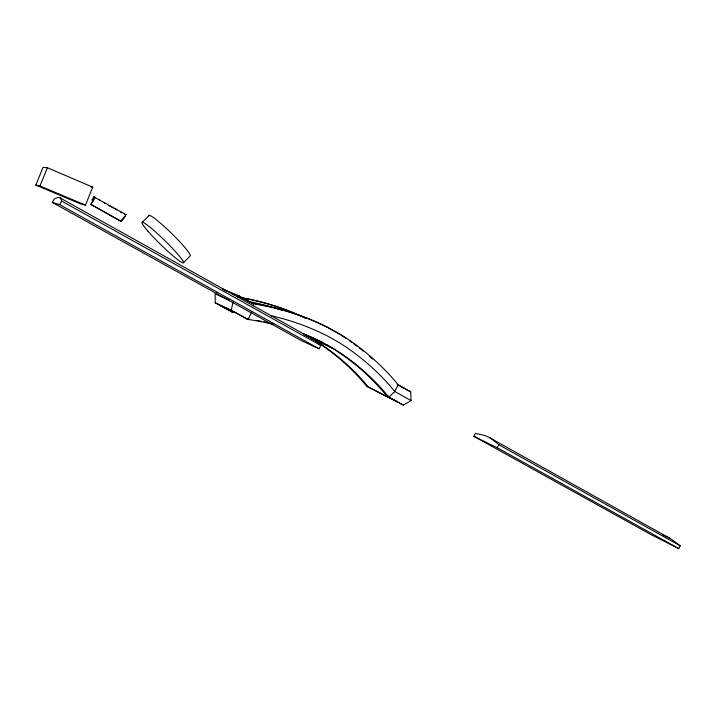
<?xml version="1.0" encoding="UTF-8"?>
<svg xmlns="http://www.w3.org/2000/svg" width="716" height="716" viewBox="0 0 716 716"><rect width="100%" height="100%" fill="white"/><g stroke="black" fill="none" stroke-linecap="round" stroke-linejoin="round"><path stroke-width="1.07" d="M253.07 305.938L253.5 303.87L239.126 295.833L222.712 289.094L226.381 291.144M273.458 324.366A274.317 243.959 -39.4 0 0 248.013 319.461L231.259 310.225L233.103 301.749M35.8 185.113L42.996 167.419L47.399 167.741L92.749 187.162L85.446 205.107L79.977 203.684L35.8 185.113L39.98 185.981L85.446 205.107M39.98 185.981L47.399 167.741M237.05 295.61L252.059 303.271L258.324 304.649A290.92 258.798 -39.3 0 1 329.396 328.205L341.765 335.213A291.94 260.132 -38.7 0 1 395.304 381.351L398.114 384.734L394.82 391.545L388.806 397.076L386.926 396.154A274.156 244.389 -38.8 0 0 332.036 347.985L326.174 344.477M251.781 312.122L248.013 319.461L234.204 311.97L220.618 305.642L232.566 312.23A262.181 234.955 -38.5 0 1 235.555 312.668M680.2 545.816L498.837 444.726L491.901 439.033A135.852 70.66 -65.4 0 0 483.918 435.221L475.406 433.449L473.867 436.339L650.772 534.494L678.75 548.581L680.2 545.816L671.635 539.372A124.468 84.864 -68.4 0 0 662.9 534.959M473.867 436.339L497.235 447.733L498.837 444.726M52.295 202.44L59.705 204.669L61.701 201.071L60.386 198.144A163.803 20.692 -61.7 0 0 57.808 197.482L54.192 199.021L52.295 202.44L301.418 340.664L319.103 348.773L320.866 345.533L315.935 340.807A147.147 52.957 -63.6 0 0 311.469 338.596M94.53 198.117L90.834 204.409L120.95 221.351L126.07 214.666L93.814 196.855L92.087 199.979L93.707 200.919M90.834 204.409L95.085 197.115M125.524 215.65L121.174 221.414L91.022 204.454M120.95 221.351L124.128 217.709M183.609 262.62L190.384 255.764A29.007 3.088 44.4 0 0 169.441 231.322A29.007 3.088 44.4 0 0 148.731 215.892M142.386 222.175L149.277 215.301M237.614 297.31L239.126 295.833M232.566 312.23L215.221 302.787L215.149 293.927L216.832 292.853M317.224 342.123A262.038 235.331 -37.8 0 1 366.592 386.139L403.43 405.14L411.065 400.566L410.644 391.733L398.114 384.734M90.851 186.867L92.749 187.162M252.059 303.271L256.865 304.04A289.738 257.921 -39.2 0 1 327.686 327.525L339.16 333.987M92.087 199.979L93.152 200.212M124.611 214.29L126.07 214.666M232.091 293.56L235.063 294.795M215.149 293.927L229.111 300.013M304.524 334.309A273.199 243.136 -39.4 0 1 320.723 341.657L332.036 347.985L315.094 340.476L305.061 334.873L320.723 341.657L333.745 348.737A275.275 245.221 -38.9 0 1 388.806 397.076L403.43 405.14M401.953 387.374L404.988 388.761L397.174 384.403M405.632 389.423L410.644 391.733M215.221 302.787L231.259 310.225M366.592 386.139L397.792 402.141L386.926 396.154M305.079 334.846L308.793 336.78M310.028 337.424L315.094 340.476A263.058 236.101 -37.9 0 1 368.319 386.989M304.47 334.658L313.527 339.778M120.288 211.9L122.024 212.858M59.705 204.669L319.103 348.773M497.235 447.733L678.75 548.581M411.065 400.566L394.82 391.545L391.294 387.32A284.431 253.285 -38.9 0 0 338.99 342.499L327.105 335.804A283.438 251.978 -39.4 0 0 270.424 315.568M61.701 201.071L320.866 345.533M59.849 197.768L314.503 339.939M489.986 437.897L669.317 538.02M93.814 196.855L95.434 197.795M116.806 209.958A82.635 4.117 29.1 0 1 115.061 208.983M113.316 207.998A82.635 4.117 29.1 0 1 111.571 207.022M110.703 206.53A82.635 4.117 29.1 0 1 108.966 205.546M105.512 203.586A82.635 4.117 29.1 0 1 103.793 202.61M100.401 200.668A82.635 4.117 29.1 0 1 98.727 199.701M248.166 301.409A261.483 235.26 -39.3 0 1 282.399 310.422M246.59 318.799A273.199 243.136 -39.4 0 1 249.687 319.246M256.856 320.446A273.199 243.136 -39.4 0 1 260.919 321.224M263.953 321.851A273.199 243.136 -39.4 0 1 271.946 323.695M242.438 298.08A278.032 249.222 -38.4 0 1 304.506 317.689M303.36 333.898A274.317 243.959 -39.4 0 1 322.397 342.391M231.268 311.621A261.161 234.186 -38.4 0 1 234.248 312.06M242.151 297.722A276.949 248.407 -38.3 0 1 302.054 316.651M302.966 317.081A276.949 248.407 -38.3 0 1 305.687 318.378M340.888 335.061A290.75 259.246 -38.7 0 1 346.061 338.435M349.444 340.744A290.75 259.246 -38.7 0 1 351.95 342.517M353.606 343.716A290.75 259.246 -38.7 0 1 356.881 346.141M359.298 347.994A290.75 259.246 -38.7 0 1 363.272 351.153M369.465 356.353A290.75 259.246 -38.7 0 1 372.481 359.029M147.827 231.053A29.043 2.855 44.3 0 0 182.849 262.906A29.043 2.855 44.3 0 0 157.538 233.738A29.043 2.855 44.3 0 0 147.827 231.053"/></g></svg>
